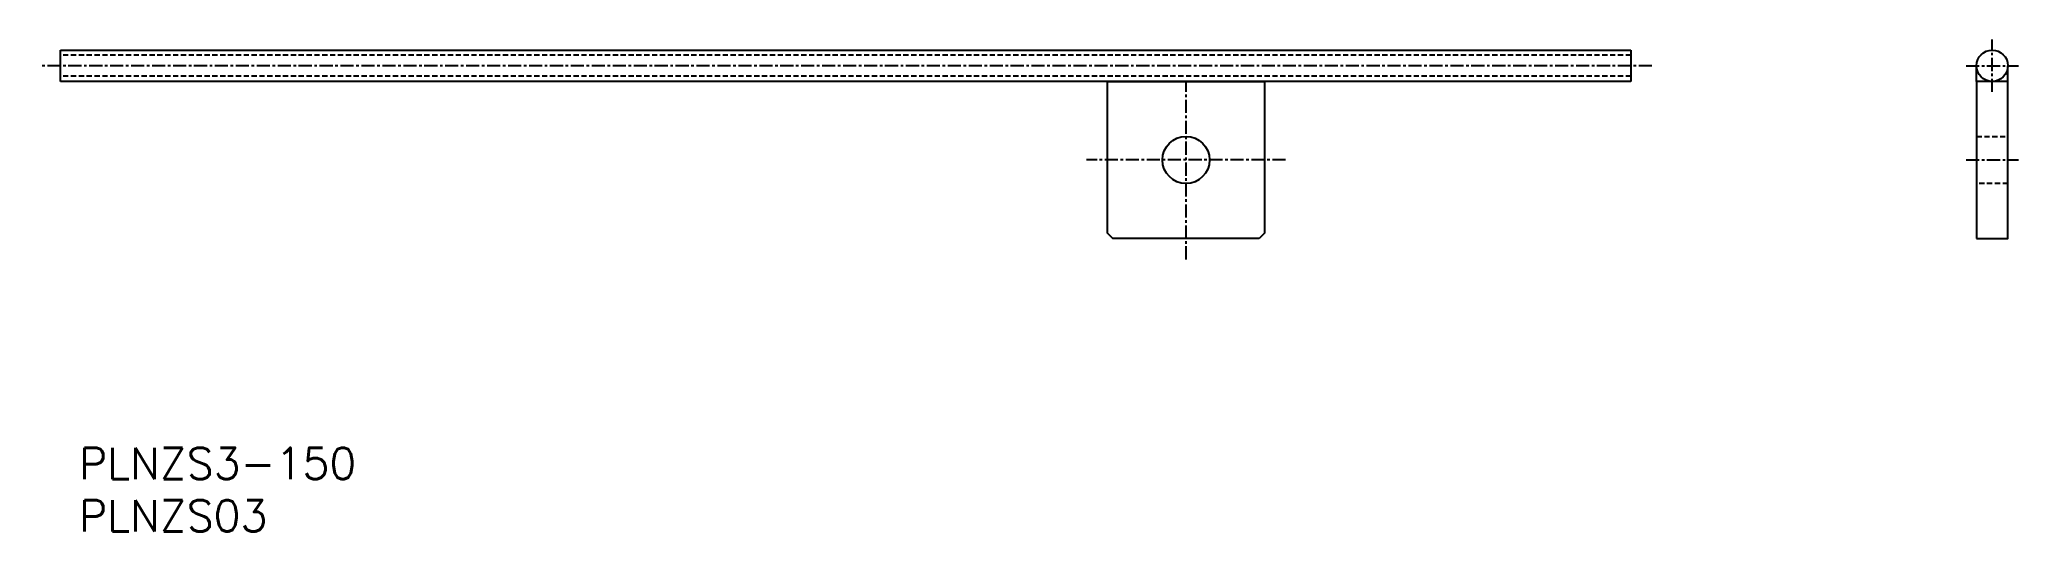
# Model space of a CAD drawing. Extents: x 67 to 256, y 63 to 110.
import ezdxf
from ezdxf.enums import TextEntityAlignment as Align

# ---------------------------------------------------------------- set-up
doc = ezdxf.new("R2010")
doc.units = 0
doc.linetypes.add('CENTER', pattern=[2, 1.25, -0.25, 0.25, -0.25])
doc.linetypes.add('DASHED', pattern=[0.75, 0.5, -0.25])
doc.layers.get('0').update_dxf_attribs({"linetype": 'CONTINUOUS'})
doc.layers.add('CENTER', color=1, linetype='CENTER')
doc.styles.get("Standard").update_dxf_attribs({"font": 'txt.shx', "bigfont": 'extfont.shx'})

msp = doc.modelspace()

# ---------------------------------------------------------------- linework, layer by layer
at = {"color": 7, "linetype": 'CONTINUOUS'}
for p, q in [((68.51, 106.41), (68.51, 109.41)), ((68.51, 109.41), (218.51, 109.41)), ((218.51, 109.41), (218.51, 106.41)), ((251.51, 106.41), (251.51, 107.91)), ((254.51, 106.41), (254.51, 107.91)), ((218.51, 106.41), (68.51, 106.41))]:
    msp.add_line(p, q, dxfattribs=at)
at = {"color": 3, "linetype": 'DASHED'}
for p, q in [((218.51, 108.91), (68.51, 108.91)), ((218.51, 106.91), (68.51, 106.91)), ((251.51, 101.16), (254.51, 101.16)), ((254.51, 96.66), (251.51, 96.66))]:
    msp.add_line(p, q, dxfattribs=at)
at = {"color": 7, "linetype": 'CONTINUOUS'}
for points in [[(183.01, 91.41), (169.01, 91.41), (168.51, 91.91), (168.51, 106.41), (183.51, 106.41), (183.51, 91.91)], [(251.51, 91.41), (254.51, 91.41), (254.51, 106.41), (251.51, 106.41)]]:
    msp.add_lwpolyline(points, close=True, dxfattribs=at)
for centre, radius in [((253.01, 107.91), 1.5), ((176.01, 98.91), 2.25)]:
    msp.add_circle(centre, radius, dxfattribs=at)
at = {"layer": 'CENTER', "color": 1, "linetype": 'CENTER'}
for p, q in [((253.01, 105.41), (253.01, 110.41)), ((220.51, 107.91), (66.51, 107.91)), ((250.51, 107.91), (255.51, 107.91)), ((176.01, 89.41), (176.01, 106.41)), ((185.51, 98.91), (166.51, 98.91)), ((250.51, 98.91), (255.51, 98.91))]:
    msp.add_line(p, q, dxfattribs=at)

# ---------------------------------------------------------------- texts
at = {"color": 7, "linetype": 'CONTINUOUS'}
for s, p in [('PLNZS3-150', (70.28, 69.92)), ('PLNZS03', (70.28, 64.92))]:
    msp.add_text(s, height=3, dxfattribs=at).set_placement(p, align=Align.MIDDLE_LEFT)

doc.saveas('drawing.dxf')
